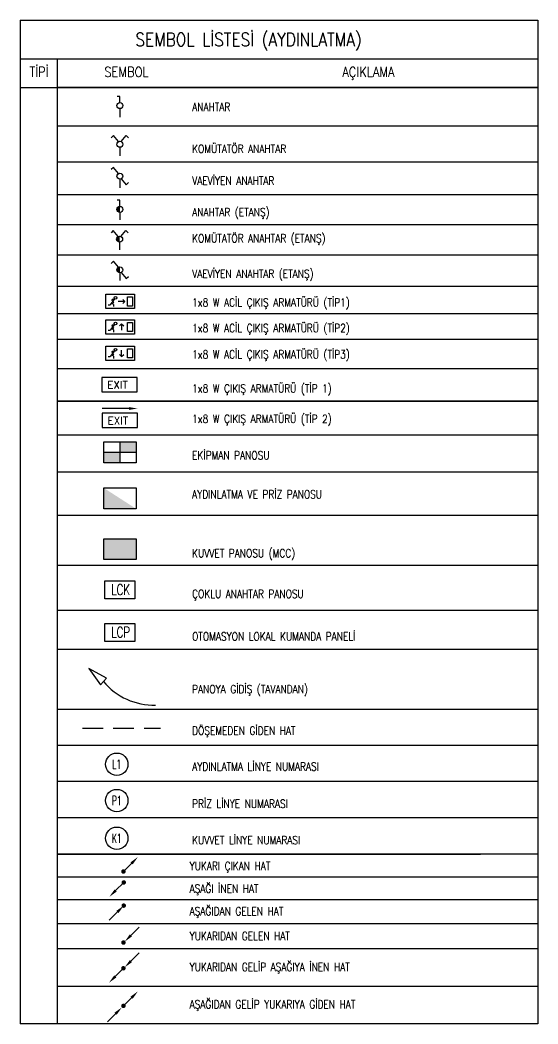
# Model space of a CAD drawing. Extents: x -1701 to 23780, y -363 to 7742.
# Drawn here: x -915 to -129, y 2454 to 3976 of the extents above; entities that cross this region are included whole.
import ezdxf
from ezdxf.enums import TextEntityAlignment as Align

# ---------------------------------------------------------------- set-up
doc = ezdxf.new("R2010")
doc.units = 0
doc.header["$LTSCALE"] = 25
doc.header["$MEASUREMENT"] = 0
doc.linetypes.add('HIDDEN', pattern=[0.375, 0.25, -0.125])
for name, color, linetype, lineweight in [('E-1x8 W ACİL ÇIKIŞ ARMATÜRÜ (TİP1)', 7, 'Continuous', 30), ('E-1x8 W ACİL ÇIKIŞ ARMATÜRÜ (TİP2)', 7, 'Continuous', 30), ('E-1x8 W ACİL ÇIKIŞ ARMATÜRÜ (TİP3)', 7, 'Continuous', 30), ('E-1x8 W ÇIKIŞ ARMATÜRÜ (TİP 1)', 7, 'Continuous', 30), ('E-1x8 W ÇIKIŞ ARMATÜRÜ (TİP 2)', 7, 'Continuous', 30), ('E-ANAHTAR', 7, 'Continuous', 30), ('E-ANAHTAR (ETANŞ)', 7, 'Continuous', 30), ('E-AYDINLATMA VE PRİZ PANOSU', 7, 'Continuous', 30), ('E-AŞAĞI İNEN HAT', 7, 'Continuous', 30), ('E-AŞAĞIDAN GELEN HAT', 7, 'Continuous', 30), ('E-AŞAĞIDAN GELİP YUKARIYA GİDEN HAT', 7, 'Continuous', 30), ('E-EKİPMAN PANOSU', 7, 'Continuous', 30), ('E-KABLO', 7, 'Continuous', 30), ('E-KOMÜTATÖR ANAHTAR', 7, 'Continuous', 30), ('E-KOMÜTATÖR ANAHTAR (ETANŞ)', 7, 'Continuous', 30), ('E-KUVVET PANOSU (MCC)', 7, 'Continuous', 30), ('E-OTOMASYON LOKAL KUMANDA PANELİ', 7, 'Continuous', 30), ('E-OTOMASYON LOKAL KUMANDA TUŞ TAKIMI', 7, 'Continuous', 30), ('E-VAEVİYEN ANAHTAR', 7, 'Continuous', 30), ('E-VAEVİYEN ANAHTAR (ETANŞ)', 7, 'Continuous', 30), ('E-YAZI', 7, 'Continuous', 30), ('E-YUKARI ÇIKAN HAT', 7, 'Continuous', 30), ('E-YUKARIDAN GELEN HAT', 7, 'Continuous', 30), ('E-YUKARIDAN GELİP AŞAĞIYA İNEN HAT', 7, 'Continuous', 30)]:
    doc.layers.add(name, color=color, linetype=linetype, lineweight=lineweight)
doc.styles.add('E-YAZI', font='txttw.shx')

# ---------------------------------------------------------------- blocks, each defined once
blk = doc.blocks.new('100_ANAHTAR')
at = {"layer": 'E-ANAHTAR', "color": 4}
for p, q in [((0, 5.65), (-0.71, 5.65)), ((0, 3.97), (0, 5.65)), ((0, 2.35), (0, 0))]:
    blk.add_line(p, q, dxfattribs=at)
blk.add_circle((0, 3.16), 0.81, dxfattribs=at)
blk = doc.blocks.new('100_KOMÜTATÖR ANAHTAR')
at = {"layer": 'E-KOMÜTATÖR ANAHTAR', "color": 4}
for p, q in [((-1.7, 5.52), (-2.33, 4.92)), ((-0.37, 3.86), (-1.7, 5.52)), ((0.37, 3.86), (1.7, 5.52)), ((1.7, 5.52), (2.33, 4.92)), ((0, 2.35), (0, 0))]:
    blk.add_line(p, q, dxfattribs=at)
blk.add_circle((0, 3.16), 0.81, dxfattribs=at)
blk = doc.blocks.new('100_VAEVİYEN ANAHTAR')
at = {"layer": 'E-VAEVİYEN ANAHTAR', "color": 4}
for p, q in [((-1.7, 5.52), (-2.33, 4.92)), ((-0.37, 3.86), (-1.7, 5.52)), ((0, 2.35), (0, 0)), ((0.37, 2.46), (1.7, 0.8)), ((1.7, 0.8), (2.33, 1.4))]:
    blk.add_line(p, q, dxfattribs=at)
blk.add_circle((0, 3.16), 0.81, dxfattribs=at)
blk = doc.blocks.new('100_ANAHTAR (ETANŞ)')
at = {"layer": 'E-ANAHTAR (ETANŞ)', "color": 4}
for p, q in [((0, 5.35), (-0.71, 5.35)), ((0, 3.67), (0, 5.35)), ((0, 2.05), (0, 0))]:
    blk.add_line(p, q, dxfattribs=at)
at = {"layer": 'E-ANAHTAR (ETANŞ)', "color": 4, "const_width": 0.81}
blk.add_lwpolyline([(0, 3.27, 0.414214), (-0.41, 2.86, 0.414214), (0, 2.46, 0.414214)], format="xyb", dxfattribs=at)
at = {"layer": 'E-ANAHTAR (ETANŞ)', "color": 4}
blk.add_circle((0, 2.86), 0.81, dxfattribs=at)
blk = doc.blocks.new('100_KOMÜTATÖR ANAHTAR (ETANŞ)')
at = {"layer": 'E-KOMÜTATÖR ANAHTAR (ETANŞ)', "color": 4}
for p, q in [((-1.7, 5.22), (-2.33, 4.62)), ((-0.37, 3.56), (-1.7, 5.22)), ((0.37, 3.56), (1.7, 5.22)), ((1.7, 5.22), (2.33, 4.62)), ((0, 2.05), (0, 0))]:
    blk.add_line(p, q, dxfattribs=at)
at = {"layer": 'E-KOMÜTATÖR ANAHTAR (ETANŞ)', "color": 4, "const_width": 0.81}
blk.add_lwpolyline([(0, 3.27, 0.414214), (-0.41, 2.86, 0.414214), (0, 2.46, 0.414214)], format="xyb", dxfattribs=at)
at = {"layer": 'E-KOMÜTATÖR ANAHTAR (ETANŞ)', "color": 4}
blk.add_circle((0, 2.86), 0.81, dxfattribs=at)
blk = doc.blocks.new('100_VAEVİYEN ANAHTAR (ETANŞ)')
at = {"layer": 'E-VAEVİYEN ANAHTAR (ETANŞ)', "color": 4}
for p, q in [((-1.7, 5.22), (-2.33, 4.62)), ((-0.37, 3.56), (-1.7, 5.22)), ((0, 2.05), (0, 0)), ((0.37, 2.16), (1.7, 0.5)), ((1.7, 0.5), (2.33, 1.1))]:
    blk.add_line(p, q, dxfattribs=at)
at = {"layer": 'E-VAEVİYEN ANAHTAR (ETANŞ)', "color": 4, "const_width": 0.81}
blk.add_lwpolyline([(0, 3.27, 0.414214), (-0.41, 2.86, 0.414214), (0, 2.46, 0.414214)], format="xyb", dxfattribs=at)
at = {"layer": 'E-VAEVİYEN ANAHTAR (ETANŞ)', "color": 4}
blk.add_circle((0, 2.86), 0.81, dxfattribs=at)
blk = doc.blocks.new('100_1x8 W ACİL ÇIKIŞ ARMATÜRÜ (TİP1)')
at = {"layer": 'E-1x8 W ACİL ÇIKIŞ ARMATÜRÜ (TİP1)', "color": 4}
for p, q in [((-3.4, 3.4), (3.4, 3.4)), ((-3.4, 0), (-3.4, 3.4)), ((3.4, 3.4), (3.4, 0)), ((3.4, 0), (-3.4, 0))]:
    blk.add_line(p, q, dxfattribs=at)
at = {"layer": 'E-1x8 W ACİL ÇIKIŞ ARMATÜRÜ (TİP1)', "color": 1}
for p, q in [((-2.82, 0.94), (-2.33, 0.94)), ((-1.31, 2.32), (-2.33, 0.94)), ((-1.88, 2.13), (-2.07, 1.87)), ((-1.61, 1.01), (-2.04, 1.33)), ((-1.45, 2.13), (-1.88, 2.13)), ((-1.48, 1.38), (-1.82, 1.63)), ((-1.61, 1.01), (-1.61, 0.52)), ((1.11, 1.71), (-0.43, 1.71)), ((1.11, 1.71), (0.62, 2.2)), ((0.62, 1.21), (1.11, 1.7))]:
    blk.add_line(p, q, dxfattribs=at)
blk.add_lwpolyline([(1.71, 2.78), (2.92, 2.78), (2.92, 0.62), (1.71, 0.62)], close=True, dxfattribs=at)
blk.add_circle((-1.11, 2.57), 0.32, dxfattribs=at)
blk = doc.blocks.new('100_1x8 W ACİL ÇIKIŞ ARMATÜRÜ (TİP2)')
at = {"layer": 'E-1x8 W ACİL ÇIKIŞ ARMATÜRÜ (TİP2)', "color": 4}
for p, q in [((-3.4, 0), (-3.4, 3.4)), ((-3.4, 3.4), (3.4, 3.4)), ((3.4, 3.4), (3.4, 0)), ((3.4, 0), (-3.4, 0))]:
    blk.add_line(p, q, dxfattribs=at)
at = {"layer": 'E-1x8 W ACİL ÇIKIŞ ARMATÜRÜ (TİP2)', "color": 1}
for p, q in [((-0.16, 1.99), (0.34, 2.47)), ((0.34, 2.48), (0.34, 0.93)), ((0.34, 2.48), (0.84, 1.99)), ((-2.82, 0.94), (-2.33, 0.94)), ((-1.31, 2.32), (-2.33, 0.94)), ((-1.88, 2.13), (-2.07, 1.87)), ((-1.61, 1.01), (-2.04, 1.33)), ((-1.45, 2.13), (-1.88, 2.13)), ((-1.48, 1.38), (-1.82, 1.63)), ((-1.61, 1.01), (-1.61, 0.52))]:
    blk.add_line(p, q, dxfattribs=at)
blk.add_lwpolyline([(1.71, 2.78), (2.92, 2.78), (2.92, 0.62), (1.71, 0.62)], close=True, dxfattribs=at)
blk.add_circle((-1.11, 2.57), 0.32, dxfattribs=at)
blk = doc.blocks.new('100_1x8 W ACİL ÇIKIŞ ARMATÜRÜ (TİP3)')
at = {"layer": 'E-1x8 W ACİL ÇIKIŞ ARMATÜRÜ (TİP3)', "color": 4}
for p, q in [((-3.4, 0), (-3.4, 3.4)), ((-3.4, 3.4), (3.4, 3.4)), ((3.4, 3.4), (3.4, 0)), ((3.4, 0), (-3.4, 0))]:
    blk.add_line(p, q, dxfattribs=at)
at = {"layer": 'E-1x8 W ACİL ÇIKIŞ ARMATÜRÜ (TİP3)', "color": 1}
for p, q in [((0.34, 0.93), (0.34, 2.48)), ((-2.82, 0.94), (-2.33, 0.94)), ((-1.31, 2.32), (-2.33, 0.94)), ((-1.88, 2.13), (-2.07, 1.87)), ((-1.61, 1.01), (-2.04, 1.33)), ((-1.45, 2.13), (-1.88, 2.13)), ((-1.48, 1.38), (-1.82, 1.63)), ((-1.61, 1.01), (-1.61, 0.52)), ((-0.16, 1.42), (0.34, 0.94)), ((0.34, 0.93), (0.84, 1.42))]:
    blk.add_line(p, q, dxfattribs=at)
blk.add_lwpolyline([(1.71, 2.78), (2.92, 2.78), (2.92, 0.62), (1.71, 0.62)], close=True, dxfattribs=at)
blk.add_circle((-1.11, 2.57), 0.32, dxfattribs=at)
blk = doc.blocks.new('100_1x8 W ÇIKIŞ ARMATÜRÜ (TİP 1)')
at = {"layer": 'E-1x8 W ÇIKIŞ ARMATÜRÜ (TİP 1)', "color": 4}
blk.add_lwpolyline([(-3.34, 0), (3.34, 0), (3.34, 2.7), (-3.34, 2.7)], close=True, dxfattribs=at)
at = {"layer": 'E-1x8 W ÇIKIŞ ARMATÜRÜ (TİP 1)', "color": 3, "style": 'E-YAZI'}
blk.add_text('EXIT', height=1.44, dxfattribs=at).set_placement((-2.34, 0.61))
blk = doc.blocks.new('100_EKİPMAN PANOSU')
at = {"layer": 'E-EKİPMAN PANOSU', "color": 4}
for p, q in [((-3.07, 3.95), (3.07, 3.95)), ((-3.07, 0), (-3.07, 3.95)), ((0, 3.95), (0, 0)), ((3.07, 3.95), (3.07, 0)), ((-3.07, 1.97), (3.07, 1.97)), ((3.07, 0), (-3.07, 0))]:
    blk.add_line(p, q, dxfattribs=at)
for points in [[(0, 3.95), (3.07, 3.95), (0, 1.97), (3.07, 1.97)], [(-3.07, 1.97), (0, 1.97), (-3.07, 0), (0, 0)]]:
    blk.add_solid(points, dxfattribs=at)
blk = doc.blocks.new('100_AYDINLATMA VE PRİZ PANOSU')
at = {"layer": 'E-AYDINLATMA VE PRİZ PANOSU', "color": 4}
for p, q in [((-3.07, 3.95), (3.07, 3.95)), ((-3.07, 0), (-3.07, 3.95)), ((3.07, 3.95), (3.07, 0)), ((3.07, 0), (-3.07, 0))]:
    blk.add_line(p, q, dxfattribs=at)
blk.add_solid([(3.07, 0), (-3.07, 0), (-3.07, 3.95)], dxfattribs=at)
blk = doc.blocks.new('100_KUVVET PANOSU (MCC)')
at = {"layer": 'E-KUVVET PANOSU (MCC)', "color": 4}
for p, q in [((-3.07, 3.95), (3.07, 3.95)), ((-3.07, 0), (-3.07, 3.95)), ((3.07, 3.95), (3.07, 0)), ((3.07, 0), (-3.07, 0))]:
    blk.add_line(p, q, dxfattribs=at)
blk.add_solid([(-3.07, 3.95), (3.07, 3.95), (-3.07, 0), (3.07, 0)], dxfattribs=at)
blk = doc.blocks.new('100_OTOMASYON LOKAL KUMANDA TUŞ TAKIMI')
at = {"layer": 'E-OTOMASYON LOKAL KUMANDA TUŞ TAKIMI', "color": 4}
for p, q in [((-2.87, 0), (-2.87, 3.38)), ((-2.87, 3.38), (2.87, 3.38)), ((2.87, 3.38), (2.87, 0)), ((2.87, 0), (-2.87, 0))]:
    blk.add_line(p, q, dxfattribs=at)
at = {"layer": 'E-OTOMASYON LOKAL KUMANDA TUŞ TAKIMI', "color": 3, "style": 'E-YAZI', "width": 0.7}
blk.add_text('LCK', height=2, dxfattribs=at).set_placement((-1.62, 0.75))
blk = doc.blocks.new('100_OTOMASYON LOKAL KUMANDA PANELİ')
at = {"layer": 'E-OTOMASYON LOKAL KUMANDA PANELİ', "color": 4}
for p, q in [((-2.87, 0), (-2.87, 3.38)), ((-2.87, 3.38), (2.87, 3.38)), ((2.87, 3.38), (2.87, 0)), ((2.87, 0), (-2.87, 0))]:
    blk.add_line(p, q, dxfattribs=at)
at = {"layer": 'E-OTOMASYON LOKAL KUMANDA PANELİ', "color": 3, "style": 'E-YAZI', "width": 0.7}
blk.add_text('LCP', height=2, dxfattribs=at).set_placement((-1.62, 0.75))
blk = doc.blocks.new('100_YUKARI ÇIKAN HAT')
at = {"layer": 'E-YUKARI ÇIKAN HAT', "color": 3, "linetype": 'Continuous'}
blk.add_line((2.47, 2.47), (0, 0), dxfattribs=at)
at = {"layer": 'E-YUKARI ÇIKAN HAT', "color": 4, "linetype": 'Continuous', "const_width": 0.675}
blk.add_lwpolyline([(-0.34, 0, 1), (0.34, 0, 1)], format="xyb", close=True, dxfattribs=at)
at = {"layer": 'E-YUKARI ÇIKAN HAT', "color": 3, "linetype": 'Continuous'}
blk.add_solid([(2.15, 2.79), (2.79, 2.15), (4.38, 4.38)], dxfattribs=at)
blk = doc.blocks.new('100_AŞAĞI İNEN HAT')
at = {"layer": 'E-AŞAĞI İNEN HAT', "color": 3, "linetype": 'Continuous'}
blk.add_line((-2.47, -2.47), (0, 0), dxfattribs=at)
at = {"layer": 'E-AŞAĞI İNEN HAT', "color": 4, "linetype": 'Continuous', "const_width": 0.675}
blk.add_lwpolyline([(-0.34, 0, 1), (0.34, 0, 1)], format="xyb", close=True, dxfattribs=at)
at = {"layer": 'E-AŞAĞI İNEN HAT', "color": 3, "linetype": 'Continuous'}
blk.add_solid([(-2.15, -2.79), (-2.79, -2.15), (-4.38, -4.38)], dxfattribs=at)
blk = doc.blocks.new('100_AŞAĞIDAN GELEN HAT')
at = {"layer": 'E-AŞAĞIDAN GELEN HAT', "color": 3, "linetype": 'Continuous'}
blk.add_line((-1.91, -1.91), (-4.38, -4.38), dxfattribs=at)
at = {"layer": 'E-AŞAĞIDAN GELEN HAT', "color": 4, "linetype": 'Continuous', "const_width": 0.675}
blk.add_lwpolyline([(-0.34, 0, 1), (0.34, 0, 1)], format="xyb", close=True, dxfattribs=at)
at = {"layer": 'E-AŞAĞIDAN GELEN HAT', "color": 3, "linetype": 'Continuous'}
blk.add_solid([(-2.23, -1.59), (-1.59, -2.23), (0, 0)], dxfattribs=at)
blk = doc.blocks.new('100_YUKARIDAN GELEN HAT')
at = {"layer": 'E-YUKARIDAN GELEN HAT', "color": 3, "linetype": 'Continuous'}
blk.add_line((2.28, 2.17), (4.75, 4.65), dxfattribs=at)
at = {"layer": 'E-YUKARIDAN GELEN HAT', "color": 4, "linetype": 'Continuous', "const_width": 0.675}
blk.add_lwpolyline([(-0.34, 0, 1), (0.34, 0, 1)], format="xyb", close=True, dxfattribs=at)
at = {"layer": 'E-YUKARIDAN GELEN HAT', "color": 3, "linetype": 'Continuous'}
blk.add_solid([(2.59, 1.86), (1.96, 2.49), (0.37, 0.27)], dxfattribs=at)
blk = doc.blocks.new('100_YUKARIDAN GELİP AŞAĞIYA İNEN HAT')
at = {"layer": 'E-YUKARIDAN GELİP AŞAĞIYA İNEN HAT', "color": 3, "linetype": 'Continuous'}
for p, q in [((2.28, 2.17), (4.75, 4.65)), ((-2.47, -2.47), (0, 0))]:
    blk.add_line(p, q, dxfattribs=at)
at = {"layer": 'E-YUKARIDAN GELİP AŞAĞIYA İNEN HAT', "color": 4, "linetype": 'Continuous', "const_width": 0.675}
blk.add_lwpolyline([(-0.34, 0, 1), (0.34, 0, 1)], format="xyb", close=True, dxfattribs=at)
at = {"layer": 'E-YUKARIDAN GELİP AŞAĞIYA İNEN HAT', "color": 3, "linetype": 'Continuous'}
for points in [[(2.59, 1.86), (1.96, 2.49), (0.37, 0.27)], [(-2.15, -2.79), (-2.79, -2.15), (-4.38, -4.38)]]:
    blk.add_solid(points, dxfattribs=at)
blk = doc.blocks.new('100_AŞAĞIDAN GELİP YUKARIYA GİDEN HAT')
at = {"layer": 'E-AŞAĞIDAN GELİP YUKARIYA GİDEN HAT', "color": 3, "linetype": 'Continuous'}
for p, q in [((2.47, 2.47), (0, 0)), ((-2.39, -2.38), (-4.86, -4.85))]:
    blk.add_line(p, q, dxfattribs=at)
at = {"layer": 'E-AŞAĞIDAN GELİP YUKARIYA GİDEN HAT', "color": 4, "linetype": 'Continuous', "const_width": 0.675}
blk.add_lwpolyline([(0.34, 0, 1), (-0.34, 0, 1)], format="xyb", close=True, dxfattribs=at)
at = {"layer": 'E-AŞAĞIDAN GELİP YUKARIYA GİDEN HAT', "color": 3, "linetype": 'Continuous'}
for points in [[(2.15, 2.79), (2.79, 2.15), (4.38, 4.38)], [(-2.71, -2.06), (-2.07, -2.7), (-0.48, -0.47)]]:
    blk.add_solid(points, dxfattribs=at)
blk = doc.blocks.new('100_1x8 W ÇIKIŞ ARMATÜRÜ (TİP 2)')
at = {"layer": 'E-1x8 W ÇIKIŞ ARMATÜRÜ (TİP 2)', "color": 3}
blk.add_line((1.73, 3.58), (-3.34, 3.58), dxfattribs=at)
at = {"layer": 'E-1x8 W ÇIKIŞ ARMATÜRÜ (TİP 2)', "color": 4}
blk.add_lwpolyline([(-3.34, 0), (3.34, 0), (3.34, 2.7), (-3.34, 2.7)], close=True, dxfattribs=at)
at = {"layer": 'E-1x8 W ÇIKIŞ ARMATÜRÜ (TİP 2)', "color": 3}
blk.add_solid([(1.73, 3.84), (1.73, 3.31), (3.33, 3.58)], dxfattribs=at)
at = {"layer": 'E-1x8 W ÇIKIŞ ARMATÜRÜ (TİP 2)', "color": 3, "style": 'E-YAZI'}
blk.add_text('EXIT', height=1.44, dxfattribs=at).set_placement((-2.33, 0.56))

msp = doc.modelspace()

# ---------------------------------------------------------------- linework, layer by layer
at = {"layer": 'E-KABLO', "color": 6, "linetype": 'HIDDEN', "ltscale": 5}
msp.add_line((-820.6, 2902.3), (-702.1, 2902.3), dxfattribs=at)
at = {"layer": 'E-KABLO', "color": 3, "linetype": 'Continuous'}
msp.add_lwpolyline([(-793.2, 2968.2), (-784.2, 2978.2), (-810.8, 2993.1)], close=True, dxfattribs=at)
at = {"layer": 'E-KABLO', "color": 7, "linetype": 'Continuous'}
for centre in [(-768.5, 2847.6), (-768.5, 2792.6), (-768.5, 2735.4)]:
    msp.add_circle(centre, 17, dxfattribs=at)
at = {"layer": 'E-KABLO', "color": 6, "linetype": 'Continuous'}
msp.add_arc((-712.8, 3035.6), 98.2, 219.4391, 271.9206, dxfattribs=at)
at = {"layer": 'E-YAZI', "color": 4}
for p, q in [((-915.2, 3976.1), (-915.2, 2453.9)), ((-915.2, 3976.1), (-129.5, 3976.1)), ((-129.5, 3976.1), (-129.5, 2453.9)), ((-915.2, 3917.2), (-129.6, 3917.2)), ((-129.4, 2453.9), (-915.2, 2453.9))]:
    msp.add_line(p, q, dxfattribs=at)
at = {"layer": 'E-YAZI', "color": 7}
for p, q in [((-859.1, 3917.2), (-859.1, 2453.9)), ((-915.2, 3874), (-129.7, 3874)), ((-129.7, 3874), (-859, 3874)), ((-129.7, 3815.1), (-859, 3815.1)), ((-129.7, 3760.4), (-859, 3760.4)), ((-129.7, 3711.2), (-859, 3711.2)), ((-129.7, 3665.5), (-859, 3665.5)), ((-129.7, 3619.8), (-859, 3619.8)), ((-129.7, 3572.1), (-859, 3572.1)), ((-129.7, 3572.1), (-859, 3572.1)), ((-129.7, 3530.4), (-859, 3530.4)), ((-129.7, 3491.6), (-859, 3491.6)), ((-129.7, 3447.2), (-859, 3447.2)), ((-129.7, 3398.2), (-859, 3398.2)), ((-859, 3398.2), (-129.7, 3398.2)), ((-859.4, 3347), (-129.7, 3347)), ((-129.7, 3290.5), (-859, 3290.5)), ((-129.6, 3224.8), (-859, 3224.8)), ((-129.6, 3148.9), (-859, 3148.9)), ((-129.6, 3080.9), (-859, 3080.9)), ((-129.6, 3021.6), (-859, 3021.6)), ((-129.6, 2930.7), (-859, 2930.7)), ((-129.6, 2876), (-859, 2876)), ((-129.6, 2876), (-859, 2876)), ((-129.6, 2821.5), (-859, 2821.5)), ((-129.6, 2766.3), (-859, 2766.3)), ((-129.6, 2711.1), (-859, 2711.1)), ((-216.6, 2711.1), (-859, 2711.1)), ((-129.4, 2676.6), (-859, 2676.6)), ((-129.4, 2642.1), (-859, 2642.1)), ((-129.4, 2605.7), (-859, 2605.7)), ((-129.4, 2567.8), (-859, 2567.8)), ((-129.4, 2510.9), (-859, 2510.9))]:
    msp.add_line(p, q, dxfattribs=at)
at = {"layer": 'E-YAZI', "color": 7, "linetype": 'Continuous'}
msp.add_line((-859, 2711.1), (-216.6, 2711.1), dxfattribs=at)

# ---------------------------------------------------------------- block references
at = {"layer": 'E-1x8 W ACİL ÇIKIŞ ARMATÜRÜ (TİP1)', "xscale": 6.4, "yscale": 6.4, "zscale": 6.4}
msp.add_blockref('100_1x8 W ACİL ÇIKIŞ ARMATÜRÜ (TİP1)', (-763.4, 3538.5), dxfattribs=at)
at = {"layer": 'E-1x8 W ACİL ÇIKIŞ ARMATÜRÜ (TİP2)', "xscale": 6.4, "yscale": 6.4, "zscale": 6.4}
msp.add_blockref('100_1x8 W ACİL ÇIKIŞ ARMATÜRÜ (TİP2)', (-763.4, 3499.7), dxfattribs=at)
at = {"layer": 'E-1x8 W ACİL ÇIKIŞ ARMATÜRÜ (TİP3)', "xscale": 6.4, "yscale": 6.4, "zscale": 6.4}
msp.add_blockref('100_1x8 W ACİL ÇIKIŞ ARMATÜRÜ (TİP3)', (-763.4, 3459.8), dxfattribs=at)
at = {"layer": 'E-1x8 W ÇIKIŞ ARMATÜRÜ (TİP 1)', "xscale": 8, "yscale": 8, "zscale": 8}
msp.add_blockref('100_1x8 W ÇIKIŞ ARMATÜRÜ (TİP 1)', (-764.3, 3412.3), dxfattribs=at)
at = {"layer": 'E-1x8 W ÇIKIŞ ARMATÜRÜ (TİP 2)', "xscale": 8, "yscale": 8, "zscale": 8}
msp.add_blockref('100_1x8 W ÇIKIŞ ARMATÜRÜ (TİP 2)', (-763.8, 3358.5), dxfattribs=at)
at = {"layer": 'E-ANAHTAR', "xscale": 5.599999999999999, "yscale": 5.599999999999999, "zscale": 5.599999999999999}
msp.add_blockref('100_ANAHTAR', (-763.8, 3828.7), dxfattribs=at)
at = {"layer": 'E-ANAHTAR (ETANŞ)', "xscale": 5.599999999999999, "yscale": 5.599999999999999, "zscale": 5.599999999999999}
msp.add_blockref('100_ANAHTAR (ETANŞ)', (-763.8, 3673), dxfattribs=at)
at = {"layer": 'E-AYDINLATMA VE PRİZ PANOSU', "xscale": 8, "yscale": 8, "zscale": 8}
msp.add_blockref('100_AYDINLATMA VE PRİZ PANOSU', (-763.8, 3235.1), dxfattribs=at)
at = {"layer": 'E-AŞAĞI İNEN HAT', "xscale": 5, "yscale": 5, "zscale": 5}
msp.add_blockref('100_AŞAĞI İNEN HAT', (-757.9, 2668.5), dxfattribs=at)
at = {"layer": 'E-AŞAĞIDAN GELEN HAT', "xscale": 5, "yscale": 5, "zscale": 5}
msp.add_blockref('100_AŞAĞIDAN GELEN HAT', (-757.9, 2633.3), dxfattribs=at)
at = {"layer": 'E-AŞAĞIDAN GELİP YUKARIYA GİDEN HAT', "xscale": 5, "yscale": 5, "zscale": 5}
msp.add_blockref('100_AŞAĞIDAN GELİP YUKARIYA GİDEN HAT', (-758.4, 2481.3), dxfattribs=at)
at = {"layer": 'E-EKİPMAN PANOSU', "xscale": 8, "yscale": 8, "zscale": 8}
msp.add_blockref('100_EKİPMAN PANOSU', (-763.8, 3304.9), dxfattribs=at)
at = {"layer": 'E-KOMÜTATÖR ANAHTAR', "xscale": 5.599999999999999, "yscale": 5.599999999999999, "zscale": 5.599999999999999}
msp.add_blockref('100_KOMÜTATÖR ANAHTAR', (-763.8, 3770.1), dxfattribs=at)
at = {"layer": 'E-KOMÜTATÖR ANAHTAR (ETANŞ)', "xscale": 5.599999999999999, "yscale": 5.599999999999999, "zscale": 5.599999999999999}
msp.add_blockref('100_KOMÜTATÖR ANAHTAR (ETANŞ)', (-764.2, 3627.8), dxfattribs=at)
at = {"layer": 'E-KUVVET PANOSU (MCC)', "xscale": 8, "yscale": 8, "zscale": 8}
msp.add_blockref('100_KUVVET PANOSU (MCC)', (-763.8, 3157.9), dxfattribs=at)
at = {"layer": 'E-OTOMASYON LOKAL KUMANDA PANELİ', "xscale": 8, "yscale": 8, "zscale": 8}
msp.add_blockref('100_OTOMASYON LOKAL KUMANDA PANELİ', (-763.8, 3034), dxfattribs=at)
at = {"layer": 'E-OTOMASYON LOKAL KUMANDA TUŞ TAKIMI', "xscale": 8, "yscale": 8, "zscale": 8}
msp.add_blockref('100_OTOMASYON LOKAL KUMANDA TUŞ TAKIMI', (-763.8, 3098.5), dxfattribs=at)
at = {"layer": 'E-VAEVİYEN ANAHTAR', "xscale": 5.599999999999999, "yscale": 5.599999999999999, "zscale": 5.599999999999999}
msp.add_blockref('100_VAEVİYEN ANAHTAR', (-763.8, 3721.7), dxfattribs=at)
at = {"layer": 'E-VAEVİYEN ANAHTAR (ETANŞ)', "xscale": 5.599999999999999, "yscale": 5.599999999999999, "zscale": 5.599999999999999}
msp.add_blockref('100_VAEVİYEN ANAHTAR (ETANŞ)', (-763.8, 3581.3), dxfattribs=at)
at = {"layer": 'E-YUKARI ÇIKAN HAT', "xscale": 5, "yscale": 5, "zscale": 5}
msp.add_blockref('100_YUKARI ÇIKAN HAT', (-758.4, 2685), dxfattribs=at)
at = {"layer": 'E-YUKARIDAN GELEN HAT', "xscale": 5, "yscale": 5, "zscale": 5}
msp.add_blockref('100_YUKARIDAN GELEN HAT', (-758.4, 2577.3), dxfattribs=at)
at = {"layer": 'E-YUKARIDAN GELİP AŞAĞIYA İNEN HAT', "xscale": 5, "yscale": 5, "zscale": 5}
msp.add_blockref('100_YUKARIDAN GELİP AŞAĞIYA İNEN HAT', (-758.4, 2538.3), dxfattribs=at)

# ---------------------------------------------------------------- texts
at = {"layer": 'E-KABLO', "color": 3, "linetype": 'Continuous', "style": 'E-YAZI', "width": 0.6}
for s, p in [('L1', (-768.5, 2847.6)), ('P1', (-768.5, 2792.6)), ('K1', (-768.5, 2735.4))]:
    msp.add_text(s, height=14, dxfattribs=at).set_placement(p, align=Align.MIDDLE_CENTER)
at = {"layer": 'E-YAZI', "color": 4, "style": 'E-YAZI', "width": 0.85}
for s, height, p in [('SEMBOL LİSTESİ (AYDINLATMA)', 20, (-568.6, 3946.6)), ('TİPİ', 15, (-886.4, 3897.5)), ('SEMBOL', 15, (-753.8, 3897.5)), ('AÇIKLAMA', 15, (-386.6, 3897.5))]:
    msp.add_text(s, height=height, dxfattribs=at).set_placement(p, align=Align.MIDDLE_CENTER)
at = {"layer": 'E-YAZI', "color": 3, "style": 'E-YAZI', "width": 0.8}
for s, p in [('ANAHTAR', (-654.1, 3838.2)), ('KOMÜTATÖR ANAHTAR', (-654.1, 3774.6)), ('VAEVİYEN ANAHTAR', (-654.1, 3726.2)), ('ANAHTAR (ETANŞ)', (-654.1, 3678.5)), ('KOMÜTATÖR ANAHTAR (ETANŞ)', (-654.1, 3638.9)), ('VAEVİYEN ANAHTAR (ETANŞ)', (-654.1, 3585.1)), ('1x8 W ACİL ÇIKIŞ ARMATÜRÜ (TİP1)', (-654.1, 3541.6)), ('1x8 W ACİL ÇIKIŞ ARMATÜRÜ (TİP2)', (-654.1, 3502.8)), ('1x8 W ACİL ÇIKIŞ ARMATÜRÜ (TİP3)', (-654.1, 3462.9)), ('1x8 W ÇIKIŞ ARMATÜRÜ (TİP 1)', (-654.1, 3411.2)), ('1x8 W ÇIKIŞ ARMATÜRÜ (TİP 2)', (-654.1, 3365.2)), ('EKİPMAN PANOSU', (-654.2, 3309.9)), ('AYDINLATMA VE PRİZ PANOSU', (-654.2, 3250.7)), ('KUVVET PANOSU (MCC)', (-654.2, 3161.4)), ('ÇOKLU ANAHTAR PANOSU', (-654.1, 3099.7)), ('OTOMASYON LOKAL KUMANDA PANELİ', (-654.1, 3035.2)), ('PANOYA GİDİŞ (TAVANDAN)', (-654.1, 2955.3)), ('DÖŞEMEDEN GİDEN HAT', (-654.1, 2892.3)), ('AYDINLATMA LİNYE NUMARASI', (-654.1, 2837.9)), ('PRİZ LİNYE NUMARASI', (-654.1, 2781.5)), ('KUVVET LİNYE NUMARASI', (-654.1, 2726.3)), ('YUKARI ÇIKAN HAT', (-658, 2687.2)), ('AŞAĞI İNEN HAT', (-658, 2652.8)), ('AŞAĞIDAN GELEN HAT', (-658, 2618.5)), ('YUKARIDAN GELEN HAT', (-658, 2580.9)), ('YUKARIDAN GELİP AŞAĞIYA İNEN HAT', (-658, 2534)), ('AŞAĞIDAN GELİP YUKARIYA GİDEN HAT', (-658, 2477.4))]:
    msp.add_text(s, height=12.5, dxfattribs=at).set_placement(p)

doc.saveas('drawing.dxf')
